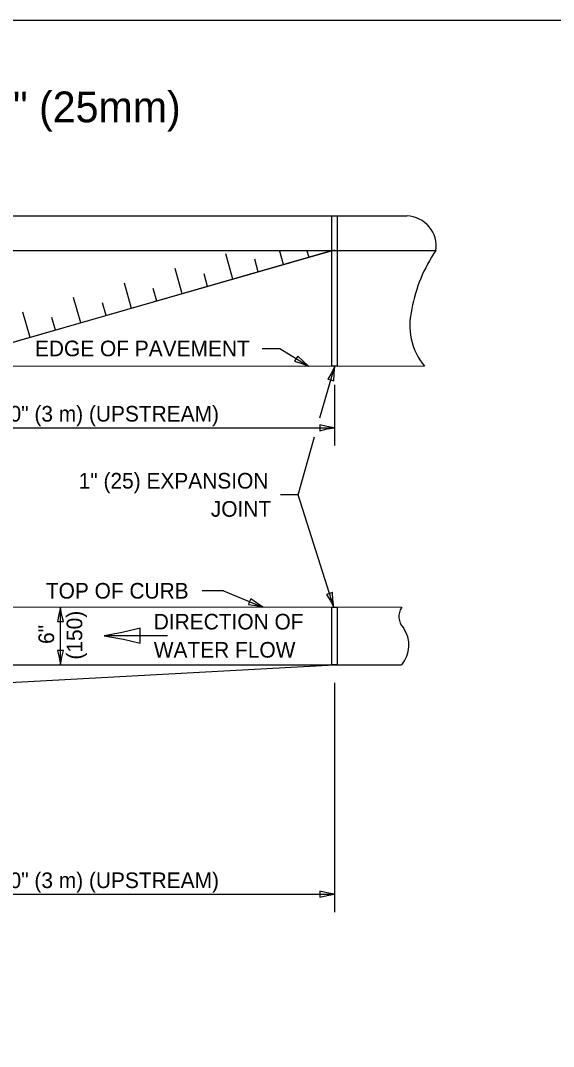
# Model space of a CAD drawing. Extents: x 2261449 to 2262079, y -3123681 to -3123281.
# Drawn here: x 2261604 to 2261708, y -3123480.6 to -3123280.6 of the extents above; entities that cross this region are included whole.
import ezdxf

# ---------------------------------------------------------------- set-up
doc = ezdxf.new("R2010")
doc.units = 0
for name, color, linetype in [('Default', 7, 'Continuous'), ('RD_Pr_Roadway_Dimensions', 7, 'Continuous'), ('RD_Pr_Roadway_Items', 7, 'Continuous'), ('RD_Pr_Roadway_Notes', 7, 'Continuous'), ('SH_General_Details', 7, 'Continuous')]:
    doc.layers.add(name, color=color, linetype=linetype)

msp = doc.modelspace()

# ---------------------------------------------------------------- linework, layer by layer
at = {"layer": 'Default'}
msp.add_lwpolyline([(2261448.69, -3123680.56), (2262078.69, -3123680.56), (2262078.69, -3123280.56), (2261448.69, -3123280.56)], close=True, dxfattribs=at)
at = {"layer": 'RD_Pr_Roadway_Dimensions'}
for p, q in [((2261665.25, -3123351.58), (2261665.25, -3123363.4)), ((2261574.7, -3123359.94), (2261665.25, -3123359.94)), ((2261611.81, -3123406.15), (2261611.81, -3123394.89)), ((2261665.25, -3123409.64), (2261665.25, -3123454.35)), ((2261573.49, -3123450.88), (2261665.25, -3123450.88))]:
    msp.add_line(p, q, dxfattribs=at)
for points in [[(2261662.45, -3123359.35), (2261662.45, -3123359.94), (2261662.45, -3123360.53), (2261663.85, -3123360.18), (2261665.25, -3123359.94), (2261663.76, -3123359.67)], [(2261611.22, -3123397.69), (2261611.81, -3123397.69), (2261612.39, -3123397.69), (2261612.05, -3123396.29), (2261611.81, -3123394.89), (2261611.54, -3123396.38)], [(2261611.22, -3123397.69), (2261611.81, -3123397.69), (2261612.39, -3123397.69), (2261612.05, -3123396.29), (2261611.81, -3123394.89), (2261611.54, -3123396.38)], [(2261612.39, -3123403.35), (2261611.81, -3123403.35), (2261611.22, -3123403.35), (2261611.57, -3123404.75), (2261611.81, -3123406.15), (2261612.08, -3123404.66)], [(2261662.45, -3123450.3), (2261662.45, -3123450.88), (2261662.45, -3123451.47), (2261663.85, -3123451.13), (2261665.25, -3123450.88), (2261663.76, -3123450.61)]]:
    msp.add_lwpolyline(points, close=True, dxfattribs=at)
at = {"layer": 'RD_Pr_Roadway_Items'}
for p, q in [((2261469.97, -3123318.53), (2261679.42, -3123318.66)), ((2261464.34, -3123325.28), (2261685.06, -3123325.42)), ((2261664.9, -3123325.41), (2261586.71, -3123347.88)), ((2261655.36, -3123328.15), (2261654.56, -3123325.34)), ((2261660.31, -3123326.73), (2261659.9, -3123325.31)), ((2261645.48, -3123330.99), (2261644.06, -3123326.04)), ((2261650.42, -3123329.57), (2261649.71, -3123327.09)), ((2261635.59, -3123333.83), (2261634.17, -3123328.89)), ((2261640.53, -3123332.4), (2261639.83, -3123329.94)), ((2261625.71, -3123336.67), (2261624.29, -3123331.73)), ((2261630.64, -3123335.25), (2261629.94, -3123332.77)), ((2261615.82, -3123339.51), (2261614.4, -3123334.57)), ((2261620.76, -3123338.08), (2261620.05, -3123335.61)), ((2261605.93, -3123342.35), (2261604.51, -3123337.41)), ((2261610.87, -3123340.92), (2261610.16, -3123338.45)), ((2261466.58, -3123347.8), (2261682.82, -3123347.94)), ((2261468.67, -3123394.8), (2261678.38, -3123394.93)), ((2261588.52, -3123406.14), (2261665.25, -3123406.18)), ((2261665.23, -3123406.2), (2261588.62, -3123410.43)), ((2261663.99, -3123406.18), (2261678.33, -3123406.19))]:
    msp.add_line(p, q, dxfattribs=at)
for points in [[(2261664.74, -3123318.66), (2261665.77, -3123318.66), (2261665.77, -3123347.93), (2261664.74, -3123347.93)], [(2261664.74, -3123394.93), (2261665.77, -3123394.93), (2261665.77, -3123406.18), (2261664.74, -3123406.18)]]:
    msp.add_lwpolyline(points, close=True, dxfattribs=at)
for centre, radius, start, end in [((2261679.24, -3123324.54), 5.88, 351.466, 88.2281), ((2261708.75, -3123341.82), 28.82, 145.3081, 169.9192), ((2261692.47, -3123339.97), 12.51, 165.1701, 219.5055), ((2261681.02, -3123396.74), 3.19, 145.6045, 223.7643), ((2261673.85, -3123402.35), 5.94, 319.709, 34.9896)]:
    msp.add_arc(centre, radius, start, end, dxfattribs=at)
at = {"layer": 'RD_Pr_Roadway_Notes'}
for p, q in [((2261651.15, -3123344.49), (2261654.62, -3123344.49)), ((2261654.62, -3123344.49), (2261660.21, -3123347.92)), ((2261662.45, -3123358.04), (2261665.34, -3123347.93)), ((2261658.18, -3123373.02), (2261661.41, -3123361.69)), ((2261658.18, -3123373.02), (2261654.77, -3123373.02)), ((2261665.15, -3123394.94), (2261658.18, -3123373.02)), ((2261643.62, -3123391.73), (2261639.49, -3123391.73)), ((2261643.62, -3123391.73), (2261651.31, -3123394.91)), ((2261632.69, -3123400.49), (2261620.38, -3123400.49))]:
    msp.add_line(p, q, dxfattribs=at)
for points in [[(2261658.13, -3123345.96), (2261657.82, -3123346.46), (2261657.51, -3123346.95), (2261658.89, -3123347.4), (2261660.21, -3123347.92), (2261659.08, -3123346.91)], [(2261664.01, -3123350.46), (2261664.57, -3123350.62), (2261665.14, -3123350.78), (2261665.19, -3123349.34), (2261665.34, -3123347.93), (2261664.67, -3123349.29)], [(2261648.95, -3123393.3), (2261648.73, -3123393.84), (2261648.5, -3123394.39), (2261649.93, -3123394.6), (2261651.31, -3123394.91), (2261650.04, -3123394.09)], [(2261664.86, -3123392.09), (2261664.3, -3123392.27), (2261663.74, -3123392.45), (2261664.49, -3123393.68), (2261665.15, -3123394.94), (2261664.95, -3123393.43)], [(2261627.38, -3123401.96), (2261627.38, -3123400.49), (2261627.38, -3123399.03), (2261623.88, -3123399.89), (2261620.38, -3123400.49), (2261624.12, -3123401.17)]]:
    msp.add_lwpolyline(points, close=True, dxfattribs=at)
at = {"layer": 'SH_General_Details'}
msp.add_line((2261665.25, -3123325.31), (2261586.71, -3123347.88), dxfattribs=at)

# ---------------------------------------------------------------- texts
at = {"layer": 'RD_Pr_Roadway_Dimensions'}
for p in [(2261595.23, -3123358.74), (2261595.23, -3123449.68)]:
    msp.add_text('10\'-0" (3 m) (UPSTREAM)', height=3.048, dxfattribs=at).set_placement(p)
for s, p in [('(150)', (2261616.08, -3123405.14)), ('6"', (2261610.59, -3123402.09))]:
    msp.add_text(s, height=3.048, rotation=90, dxfattribs=at).set_placement(p)
at = {"layer": 'RD_Pr_Roadway_Notes'}
for s, height, p in [('GUTTER DEPRESSION 1" (25mm)', 6, (2261508.06, -3123300.4)), ('EDGE OF PAVEMENT', 3.048, (2261606.85, -3123346.01)), ('1" (25) EXPANSION', 3.048, (2261615.38, -3123371.8)), ('JOINT', 3.048, (2261641.16, -3123377.29)), ('TOP OF CURB', 3.048, (2261608.98, -3123393.25)), ('DIRECTION OF', 3.048, (2261630.03, -3123399.27)), ('WATER FLOW', 3.048, (2261630.03, -3123404.76))]:
    msp.add_text(s, height=height, dxfattribs=at).set_placement(p)

doc.saveas('drawing.dxf')
